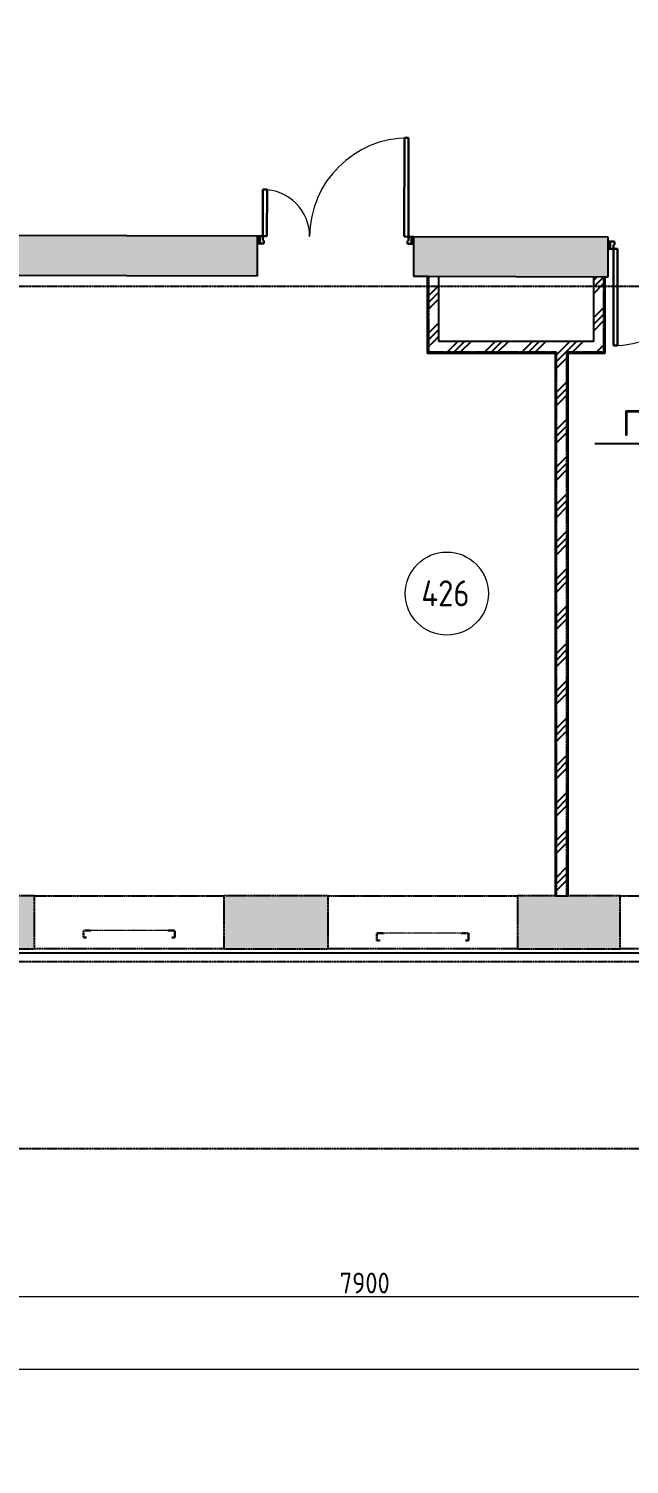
# Model space of a CAD drawing. Header units: millimetres. Extents: x -99936 to 523262, y -63190 to 327013.
# Drawn here: x 334183 to 339958, y -2583 to 11234 of the extents above; entities that cross this region are included whole.
import ezdxf
from ezdxf import colors
from ezdxf.entities.mleader import LeaderData, LeaderLine
from ezdxf.math import Vec2, Vec3

# ---------------------------------------------------------------- set-up
doc = ezdxf.new("R2010")
doc.units = ezdxf.units.MM
for name, pattern in [('ADSK_Линия сетки', [25, 20, -2.5, 0, -2.5]), ('ADSK_Сверху', [4.5, 3, -1.5]), ('ADSK_Снесено', [4.5, 3, -1.5])]:
    doc.linetypes.add(name, pattern=pattern)
for name, color, linetype, lineweight, true_color in [('_ Окна', 5, 'Continuous', 30, 0x0000ff), ('Стены внутренние', 5, 'Continuous', 18, 0x0000ff), ('Стены наружные', 1, 'ADSK_Снесено', 18, 0xff0000)]:
    doc.layers.add(name, color=color, linetype=linetype, lineweight=lineweight, true_color=true_color)
for name, color, linetype, lineweight in [('Двери', 251, 'Continuous', 18), ('Марки помещений', 7, 'Continuous', 20), ('Окна', 251, 'Continuous', 18)]:
    doc.layers.add(name, color=color, linetype=linetype, lineweight=lineweight)
doc.styles.add('GOST Common_1', font='GOST Common_0.ttf', dxfattribs={"width": 0.9, "height": 200})
doc.styles.add('GOST Common_2', font='GOST Common_0.ttf', dxfattribs={"width": 0.9, "height": 250})
doc.styles.add('ISOCPEUR', font='isocpeur.ttf', dxfattribs={"height": 250})
doc.dimstyles.new('ADSK_Основной_2_5_мм', dxfattribs={"dimscale": 304.8, "dimtxt": 251.428749, "dimasz": 0.463911, "dimexe": 0.492126, "dimexo": 0.492126, "dimgap": 0.098425, "dimtad": 1, "dimdec": 1, "dimrnd": 0.1, "dimdsep": 46, "dimtxsty": 'GOST Common_1', "dimblk1": 'OBLIQUE', "dimblk2": 'OBLIQUE', "dimsah": 1, "dimcen": 0.09, "dimdle": 0.492126, "dimazin": 2, "dimtfac": 1, "dimtdec": 4, "dimtix": 1, "dimtmove": 0, "dimatfit": 3, "dimfxl": 1, "dimtvp": 1, "dimtfill": 1, "dimtolj": 1, "dimtzin": 0, "dimlwd": 20, "dimlwe": 20, "dimarcsym": 2})
pattern_1 = [(45, (322754.53, 150), (-179.605, 179.605), []), (45, (322818.03, 150), (0, 359.2102), []), (45, (322691.03, 150), (0, 359.2102), [])]

# ---------------------------------------------------------------- blocks, each defined once
blk = doc.blocks.new('Витраж-тент со смещением вовне - 60мм 30 сдвиг-1466942-04 План 4-го этажа')
at = {"layer": '_ Окна', "color": 161, "linetype": 'ADSK_Сверху', "true_color": 0xaaaaff}
for p, q in [((-440, 25), (-440, -45)), ((-440, 25), (-410, 25)), ((-440, -45), (-440, 25)), ((440, 25), (410, 25)), ((440, -45), (440, 25)), ((440, -45), (440, 25)), ((-380, -45), (-440, -45)), ((-380, -35), (-380, -45)), ((380, -35), (380, -45)), ((380, -45), (440, -45))]:
    blk.add_line(p, q, dxfattribs=at)
at = {"layer": 'Окна', "color": 161, "linetype": 'ADSK_Сверху', "true_color": 0xaaaaff}
blk.add_line((-380, -45), (380, -45), dxfattribs=at)
blk = doc.blocks.new('AC_Дверь_Двупольная - Д-28л 1500х2200h-2039724-04 План 4-го этажа')
at = {"layer": 'Двери', "lineweight": 30}
for p, q in [((700, 1140), (660, 1140)), ((660, 1140), (660, 190)), ((700, 190), (700, 1140)), ((-700, 640), (-660, 640)), ((-700, 190), (-700, 640)), ((-660, 640), (-660, 190)), ((-750, 190), (-730, 190)), ((-750, 120), (-750, 190)), ((-730, 190), (-700, 190)), ((-730, 120), (-730, 190)), ((-730, 190), (-730, 120)), ((-660, 190), (-700, 190)), ((-700, 190), (-700, 150)), ((-700, 150), (-690, 150)), ((-690, 150), (-690, 120)), ((660, 190), (700, 190)), ((700, 150), (690, 150)), ((690, 150), (690, 120)), ((730, 190), (700, 190)), ((700, 190), (700, 150)), ((730, 120), (730, 190)), ((750, 190), (730, 190)), ((730, 190), (730, 120)), ((750, 120), (750, 190)), ((-730, 120), (-750, 120)), ((-690, 120), (-730, 120)), ((690, 120), (730, 120)), ((730, 120), (750, 120))]:
    blk.add_line(p, q, dxfattribs=at)
at = {"layer": 'Двери'}
for centre, radius, start, end in [((700, 190), 950, 90, 180), ((-700, 190), 450, 360, 90)]:
    blk.add_arc(centre, radius, start, end, dxfattribs=at)
blk = doc.blocks.new('AC_Дверь_Однопольная - Д-19л 1030х2200h-2345120-04 План 4-го этажа')
at = {"layer": 'Двери', "lineweight": 30}
for p, q in [((465, 980), (425, 980)), ((425, 980), (425, 50)), ((465, 50), (465, 980)), ((-495, 50), (-515, 50)), ((-515, 50), (-515, -20)), ((-465, 50), (-495, 50)), ((-495, 50), (-495, -20)), ((-495, -20), (-495, 50)), ((-465, 10), (-465, 50)), ((-455, 10), (-465, 10)), ((-455, -20), (-455, 10)), ((425, 50), (465, 50)), ((465, 10), (455, 10)), ((455, 10), (455, -20)), ((495, 50), (465, 50)), ((465, 50), (465, 10)), ((495, -20), (495, 50)), ((515, 50), (495, 50)), ((495, 50), (495, -20)), ((515, -20), (515, 50)), ((-515, -20), (-495, -20)), ((-495, -20), (-455, -20)), ((455, -20), (495, -20)), ((495, -20), (515, -20))]:
    blk.add_line(p, q, dxfattribs=at)
at = {"layer": 'Двери'}
blk.add_arc((465, 50), 930, 90, 180, dxfattribs=at)
blk = doc.blocks.new('ADSK_Марка_Помещение_ОдноЗначение - Номер-247393-04 План 4-го этажа')
at = {"layer": 'Марки помещений'}
blk.add_circle((0, 0), 4, dxfattribs=at)
blk = doc.blocks.new('_Oblique')
at = {"color": 0, "linetype": 'ByBlock', "lineweight": -2}
blk.add_line((-0.5, -0.5), (0.5, 0.5), dxfattribs=at)
blk = doc.blocks.new('*D2013')
at = {"color": 0, "lineweight": 20, "transparency": 16777216}
for p, q in [((333314, -968), (341514, -968)), ((333464, -1018), (333464, -1118)), ((341364, -1018), (341364, -1118))]:
    blk.add_line(p, q, dxfattribs=at)
at = {"layer": 'Defpoints', "color": 0, "transparency": 16777216}
for p in [(333464, -868), (341364, -868), (341364, -968)]:
    blk.add_point(p, dxfattribs=at)
at = {"color": 0, "lineweight": 20, "transparency": 16777216, "xscale": 141.4, "yscale": 141.4, "zscale": 141.4, "rotation": 180}
blk.add_blockref('_Oblique', (333464, -968), dxfattribs=at)
at = {"color": 0, "lineweight": 20, "transparency": 16777216, "xscale": 141.4, "yscale": 141.4, "zscale": 141.4}
blk.add_blockref('_Oblique', (341364, -968), dxfattribs=at)
at = {"color": 0, "lineweight": 25, "transparency": 16777216, "insert": (337414, -838), "char_height": 200, "width": 756.84, "attachment_point": 5, "style": 'GOST Common_1', "bg_fill": 3, "box_fill_scale": 1.1, "bg_fill_color": 256, "bg_fill_true_color": 13158600, "bg_fill_transparency": 0}
blk.add_mtext('\\A1;7900', dxfattribs=at)
blk = doc.blocks.new('*D2027')
at = {"color": 0, "lineweight": 20, "transparency": 16777216}
for p, q in [((316664, -1668), (378814, -1668)), ((316814, -1718), (316814, -1818)), ((378664, -1718), (378664, -1818))]:
    blk.add_line(p, q, dxfattribs=at)
at = {"layer": 'Defpoints', "color": 0, "transparency": 16777216}
for p in [(316814, -1568), (378664, -1568), (378664, -1668)]:
    blk.add_point(p, dxfattribs=at)
at = {"color": 0, "lineweight": 20, "transparency": 16777216, "xscale": 141.4, "yscale": 141.4, "zscale": 141.4, "rotation": 180}
blk.add_blockref('_Oblique', (316814, -1668), dxfattribs=at)
at = {"color": 0, "lineweight": 20, "transparency": 16777216, "xscale": 141.4, "yscale": 141.4, "zscale": 141.4}
blk.add_blockref('_Oblique', (378664, -1668), dxfattribs=at)
at = {"color": 0, "lineweight": 25, "transparency": 16777216, "insert": (347739, -1538), "char_height": 200, "width": 889.8, "attachment_point": 5, "style": 'GOST Common_1', "bg_fill": 3, "box_fill_scale": 1.1, "bg_fill_color": 256, "bg_fill_true_color": 13158600, "bg_fill_transparency": 0}
blk.add_mtext('\\A1;61850', dxfattribs=at)

msp = doc.modelspace()

# ---------------------------------------------------------------- hatches: boundary and pattern name
at = {"layer": 'Стены внутренние', "lineweight": 25, "true_color": 0x636466}
h = msp.add_hatch(color=251, dxfattribs=at)
h.paths.add_polyline_path([(339754.395, 8847.825), (339754.395, 9227.827), (337883.995, 9232.771), (337882.991, 8852.772), (339364.088, 8848.857)])
h.paths.add_polyline_path([(336382.996, 8856.737), (336383.815, 9236.736), (330887.558, 9251.264), (330888.303, 8871.261), (332865.379, 8866.035)])
h = msp.add_hatch(dxfattribs=at)
h.set_pattern_fill('FP_1', color=251, style=0, pattern_type=2)
h.set_pattern_definition(pattern_1)
h.paths.add_polyline_path([(338127.926, 8225.026), (338127.926, 8852.124), (338027.926, 8852.389), (338027.926, 8225.026)])
h = msp.add_hatch(dxfattribs=at)
h.set_pattern_fill('FP_1', color=251, style=0, pattern_type=2)
h.set_pattern_definition(pattern_1)
h.paths.add_polyline_path([(339713.728, 8125.026), (339713.728, 8847.933), (339613.728, 8847.825), (339613.728, 8125.026)])
h = msp.add_hatch(dxfattribs=at)
h.set_pattern_fill('FP_1', color=251, style=0, pattern_type=2)
h.set_pattern_definition(pattern_1)
h.paths.add_polyline_path([(339613.728, 8125.026), (339613.728, 8225.026), (338027.926, 8225.026), (338027.926, 8125.026), (339357.193, 8125.026)])
h = msp.add_hatch(dxfattribs=at)
h.set_pattern_fill('FP_1', color=251, style=0, pattern_type=2)
h.set_pattern_definition(pattern_1)
h.paths.add_polyline_path([(339355.85, 2889.504), (339357.193, 2889.504), (339357.193, 8125.026), (339257.193, 8125.026), (339257.193, 2889.504), (339308.022, 2889.504)])
at = {"layer": 'Стены наружные', "lineweight": 25, "true_color": 0x636466}
h = msp.add_hatch(color=251, dxfattribs=at)
h.paths.add_polyline_path([(364278.988, 2379.504), (365301.466, 2379.504), (365300.526, 2889.504), (364278.988, 2889.504), (364278.988, 2683.426)])
h.paths.add_polyline_path([(362458.988, 2379.504), (362458.988, 2889.504), (361442.167, 2889.504), (361442.167, 2379.504), (361561.126, 2379.504)])
h.paths.add_polyline_path([(359622.167, 2379.504), (359622.167, 2889.504), (358629.152, 2889.504), (358629.152, 2379.504), (359308.448, 2379.504)])
h.paths.add_polyline_path([(356158.593, 2379.504), (356809.152, 2379.504), (356809.152, 2889.504), (355819.175, 2889.504), (355819.175, 2379.504)])
h.paths.add_polyline_path([(352956.271, 2379.504), (353999.175, 2379.504), (353999.175, 2889.504), (352956.271, 2889.504), (352956.271, 2712.135)])
h.paths.add_polyline_path([(351136.271, 2379.504), (351136.271, 2889.504), (350123.488, 2889.504), (350123.488, 2379.504), (350615.418, 2379.504)])
h.paths.add_polyline_path([(348303.488, 2379.504), (348303.488, 2889.504), (347304.348, 2889.504), (347304.348, 2379.504), (348045.055, 2379.504)])
h.paths.add_polyline_path([(344533.073, 2379.504), (345484.348, 2379.504), (345484.348, 2889.504), (344533.073, 2889.504), (344533.073, 2723.679)])
h.paths.add_polyline_path([(341692.252, 2379.504), (342713.073, 2379.504), (342713.073, 2889.504), (341692.252, 2889.504), (341692.252, 2723.679)])
h.paths.add_polyline_path([(339035.07, 2379.504), (339872.252, 2379.504), (339872.252, 2889.504), (338882.042, 2889.504), (338882.042, 2379.504), (339034.34, 2379.504)])
h.paths.add_polyline_path([(336058.776, 2379.504), (337062.042, 2379.504), (337062.042, 2889.504), (336058.776, 2889.504), (336058.776, 2731.969)])
h.paths.add_polyline_path([(331027.532, 2379.504), (331404.768, 2379.504), (331404.768, 2889.504), (331027.532, 2889.504), (331027.532, 2731.969)])
h.paths.add_polyline_path([(334238.776, 2379.504), (334238.776, 2889.504), (333224.768, 2889.504), (333224.768, 2379.504)])

# ---------------------------------------------------------------- linework, layer by layer
at = {"linetype": 'ADSK_Линия сетки', "lineweight": 25}
for p, q in [((311668.31, 8756.788), (379896.253, 8756.788)), ((311668.31, 2256.788), (379896.253, 2256.788)), ((311668.31, 456.788), (379896.253, 456.788))]:
    msp.add_line(p, q, dxfattribs=at)
at = {"layer": 'Стены внутренние', "color": 251, "lineweight": 25, "true_color": 0x636466}
for p, q in [((336384, 9236.736), (330887.558, 9251.264)), ((336382.996, 8856.737), (336383.815, 9166.736)), ((337883.81, 9162.771), (337882.991, 8852.772)), ((339755.4, 9227.824), (337883.995, 9232.771)), ((339754.395, 8847.825), (339755.4, 9227.824)), ((330888.303, 8871.261), (336382.996, 8856.737)), ((337882.991, 8852.772), (338015.926, 8852.421)), ((338015.926, 8852.421), (338015.926, 8113.026)), ((338017.926, 8852.415), (339723.728, 8847.906)), ((338127.926, 8225.026), (338127.926, 8852.124)), ((339613.728, 8848.197), (339613.728, 8225.026)), ((339725.728, 8113.026), (339725.728, 8847.901)), ((339725.728, 8847.901), (339754.395, 8847.825)), ((339613.728, 8225.026), (338127.926, 8225.026)), ((338015.926, 8113.026), (339245.193, 8113.026)), ((339245.193, 8113.026), (339245.193, 2889.504)), ((339369.193, 2889.504), (339369.193, 8113.026)), ((339369.193, 8113.026), (339725.728, 8113.026)), ((339247.193, 2889.504), (339367.193, 2889.504))]:
    msp.add_line(p, q, dxfattribs=at)
at = {"layer": 'Стены наружные', "color": 251, "lineweight": 25, "true_color": 0x636466}
for p, q in [((338017.926, 8852.415), (338015.926, 8852.421)), ((338017.926, 8852.415), (338017.926, 8113.026)), ((338027.926, 8852.389), (338027.926, 8125.026)), ((339713.728, 8125.026), (339713.728, 8847.933)), ((339725.728, 8847.901), (339723.728, 8847.906)), ((339723.728, 8113.026), (339723.728, 8847.906)), ((338017.926, 8125.026), (338015.926, 8125.026)), ((338015.926, 8115.026), (339257.193, 8115.026)), ((338027.926, 8125.026), (339257.193, 8125.026)), ((339247.193, 2889.504), (339247.193, 8113.026)), ((339257.193, 2889.504), (339257.193, 8125.026)), ((339357.193, 2889.504), (339357.193, 8125.026)), ((339357.193, 8125.026), (339713.728, 8125.026)), ((339367.193, 2889.504), (339367.193, 8115.026)), ((339367.193, 8115.026), (339725.728, 8115.026)), ((339713.728, 8115.026), (339713.728, 8113.026)), ((334238.776, 2889.504), (333224.768, 2889.504)), ((334238.776, 2379.504), (334238.776, 2889.504)), ((334238.776, 2889.504), (336058.776, 2889.504)), ((337062.042, 2889.504), (336058.776, 2889.504)), ((336058.776, 2889.504), (336058.776, 2379.504)), ((337062.042, 2379.504), (337062.042, 2889.504)), ((337062.042, 2889.504), (338882.042, 2889.504)), ((339245.193, 2889.504), (338882.042, 2889.504)), ((338882.042, 2889.504), (338882.042, 2379.504)), ((339245.193, 2889.504), (339247.193, 2889.504)), ((339367.193, 2889.504), (339369.193, 2889.504)), ((339872.252, 2889.504), (339369.193, 2889.504)), ((339872.252, 2379.504), (339872.252, 2889.504)), ((339872.252, 2889.504), (341692.252, 2889.504)), ((333224.768, 2379.504), (334238.776, 2379.504)), ((336058.776, 2379.504), (334238.776, 2379.504)), ((336058.776, 2379.504), (337062.042, 2379.504)), ((338882.042, 2379.504), (337062.042, 2379.504)), ((338882.042, 2379.504), (339872.252, 2379.504)), ((341692.252, 2379.504), (339872.252, 2379.504))]:
    msp.add_line(p, q, dxfattribs=at)

# ---------------------------------------------------------------- block references
at = {"layer": '_ Окна', "color": 251, "linetype": 'ADSK_Сверху', "lineweight": 25, "true_color": 0x636466, "rotation": 180}
for p in [(335148.776, 2511.509), (337972.042, 2483.906)]:
    msp.add_blockref('Витраж-тент со смещением вовне - 60мм 30 сдвиг-1466942-04 План 4-го этажа', p, dxfattribs=at)
at = {"layer": 'Двери', "color": 251, "lineweight": 25, "true_color": 0x636466}
for name, p, rotation in [('AC_Дверь_Двупольная - Д-28л 1500х2200h-2039724-04 План 4-го этажа', (337133.496, 9044.754), 359.8485505277052), ('AC_Дверь_Однопольная - Д-19л 1030х2200h-2345120-04 План 4-го этажа', (340270.398, 9165.026), 180)]:
    msp.add_blockref(name, p, dxfattribs=dict(at, rotation=rotation))
at = {"layer": 'Марки помещений', "color": 251, "lineweight": 25, "true_color": 0x636466, "xscale": 99.99999999999993, "yscale": 99.99999999999993, "zscale": 99.99999999999993}
msp.add_blockref('ADSK_Марка_Помещение_ОдноЗначение - Номер-247393-04 План 4-го этажа', (338203.646, 5797.819), dxfattribs=at)

# ---------------------------------------------------------------- texts
at = {"layer": 'Марки помещений', "color": 251, "lineweight": 25, "true_color": 0x636466, "insert": (337958.839, 5925.545), "char_height": 250, "width": 606.07575, "attachment_point": 1, "style": 'GOST Common_2'}
msp.add_mtext('426', dxfattribs=at)

# ---------------------------------------------------------------- dimensions: what is measured, and where the dimension line sits
at = {"lineweight": 25}
for base, p1, p2, override, picture, middle in [((341364.445, -967.894), (333464.445, -867.909), (341364.445, -867.909), {"dimpost": '<>', "dimfxl": 7900}, '*D2013', (337414.445, -837.894)), ((378664.445, -1667.894), (316814.445, -1567.909), (378664.445, -1567.909), {"dimpost": '<>', "dimfxl": 61850}, '*D2027', (347739.445, -1537.894))]:
    dim = msp.add_linear_dim(base=base, p1=p1, p2=p2, dimstyle='ADSK_Основной_2_5_мм', override=override, dxfattribs=at)
    dim.commit()
    dim.dimension.update_dxf_attribs({"geometry": picture, "text_midpoint": middle})

# ---------------------------------------------------------------- leaders
at = {"ltscale": 10}
ml = msp.add_multileader_mtext('Standard', dxfattribs=at)
ml.set_content('Подъем на кровлю', color=256, style='ISOCPEUR')
ml.set_leader_properties()
ml.build(insert=Vec2(0, 0))
ml.multileader.update_dxf_attribs({"text_left_attachment_type": 6, "text_right_attachment_type": 6, "dogleg_length": 0.36, "arrow_head_size": 0.18})
ctx = ml.context
ctx.base_point, ctx.char_height, ctx.arrow_head_size, ctx.landing_gap_size, ctx.plane_origin = Vec3(339966.127, 7237.955), 250, 0.18, 0.09, Vec3(343573.41, 6533.608)
ctx.left_attachment, ctx.right_attachment, ctx.text_align_type = 6, 6, 2
notes = []
notes.append((ctx, [(1, (1, 1, 0), (342816.667, 7237.955), (-1, 0), 0.36, [(0, [(343573.41, 6533.608)], 0, [])])]))
ctx.mtext.insert, ctx.mtext.alignment, ctx.mtext.flow_direction = Vec3(342816.217, 7562.955), 3, 5
for ctx, leaders in notes:
    for number, flags, end, landing, length, lines in leaders:
        leader = LeaderData()
        leader.index, (leader.has_last_leader_line, leader.has_dogleg_vector, leader.attachment_direction) = number, flags
        leader.last_leader_point, leader.dogleg_vector, leader.dogleg_length = Vec3(end), Vec3(landing), length
        for number, points, colour, breaks in lines:
            line = LeaderLine()
            line.index, line.vertices, line.color, line.breaks = number, Vec3.list(points), colors.encode_raw_color(colour), breaks
            leader.lines.append(line)
        ctx.leaders.append(leader)

# ---------------------------------------------------------------- next in the draw order: linework, layer by layer
at = {"color": 251, "lineweight": 25, "true_color": 0x636466}
msp.add_lwpolyline([(368787.747, 21084.059), (368787.747, 43909.207), (378787.152, 43909.207), (378968.484, 8682.302), (372687.935, 8682.302), (372687.935, 300.232), (364791.466, 300.232), (364791.466, 2256.788), (353990.508, 2336.478), (354090.93, 2335.737), (354090.93, -2582.567), (341727.178, -2582.567), (341727.178, 2336.478), (331027.532, 2336.478), (331027.532, 422.021), (323045.033, 456.788), (323045.033, 8679.252)], dxfattribs=at)

doc.saveas('drawing.dxf')
